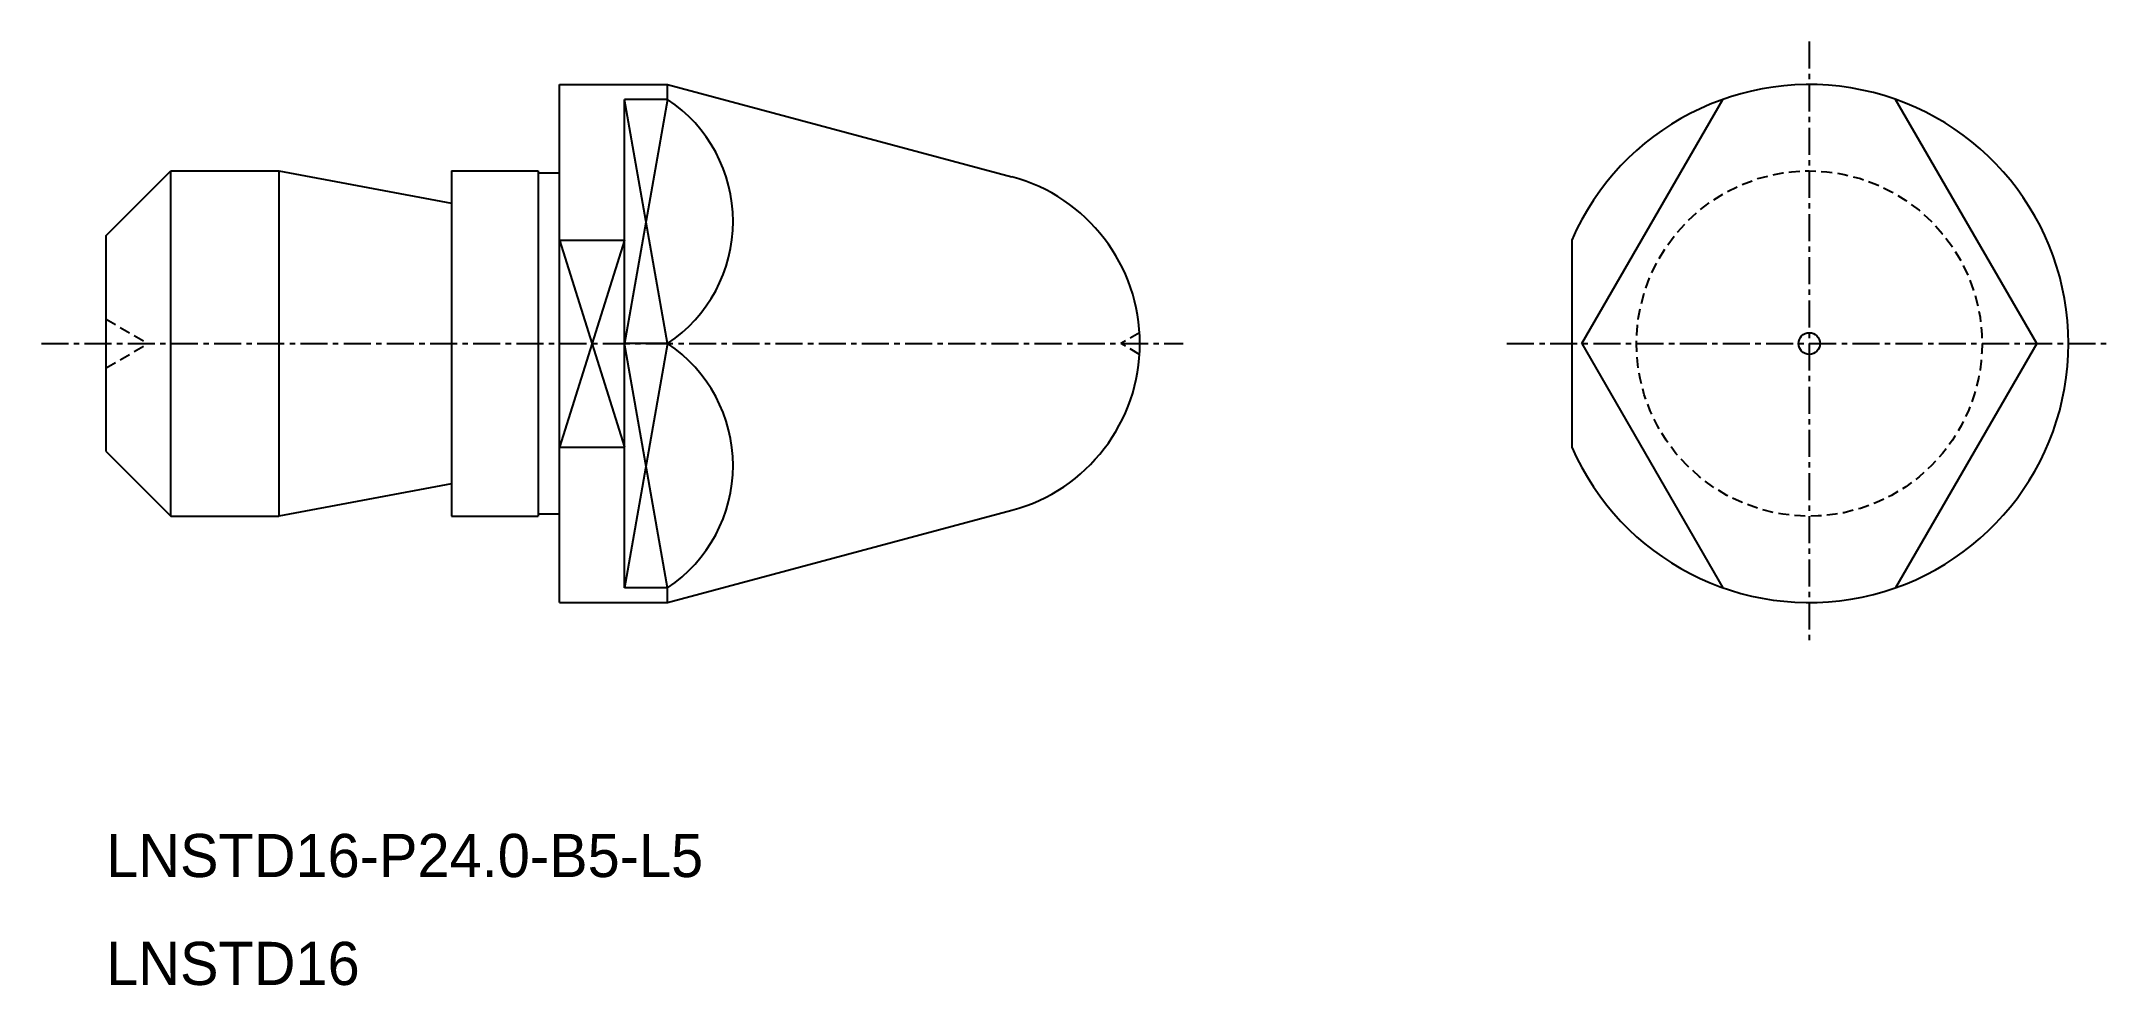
# Model space of a CAD drawing. Extents: x -1748.8 to -1652.9, y -827.4 to -783.7.
import ezdxf

# ---------------------------------------------------------------- set-up
doc = ezdxf.new("R2010")
doc.units = 0
doc.linetypes.add('CENTER', pattern=[2, 1.25, -0.25, 0.25, -0.25])
doc.linetypes.add('DASHED', pattern=[0.75, 0.5, -0.25])
doc.layers.get('0').update_dxf_attribs({"linetype": 'CONTINUOUS'})
doc.layers.add('CENTER', color=1, linetype='CENTER')

msp = doc.modelspace()

# ---------------------------------------------------------------- linework, layer by layer
at = {"color": 7, "linetype": 'CONTINUOUS'}
for p, q in [((-1724.788, -809.66), (-1724.788, -785.66)), ((-1724.788, -785.66), (-1719.788, -785.66)), ((-1719.788, -786.346), (-1719.788, -785.66)), ((-1719.788, -786.346), (-1719.788, -785.66)), ((-1719.788, -785.66), (-1703.842, -789.932)), ((-1721.788, -808.974), (-1721.788, -786.346)), ((-1745.788, -792.66), (-1742.788, -789.66)), ((-1742.788, -789.66), (-1737.788, -789.66)), ((-1737.788, -789.66), (-1729.788, -791.16)), ((-1737.788, -789.66), (-1737.788, -805.66)), ((-1729.788, -789.66), (-1725.788, -789.66)), ((-1729.788, -789.66), (-1729.788, -805.66)), ((-1725.788, -789.66), (-1725.788, -805.66)), ((-1724.788, -789.76), (-1725.788, -789.76)), ((-1745.788, -802.66), (-1745.788, -792.66)), ((-1724.788, -792.864), (-1721.788, -792.864)), ((-1724.788, -802.456), (-1721.788, -802.456)), ((-1745.788, -802.66), (-1742.788, -805.66)), ((-1729.788, -804.16), (-1737.788, -805.66)), ((-1742.788, -805.66), (-1737.788, -805.66)), ((-1729.788, -805.66), (-1725.788, -805.66)), ((-1724.788, -805.56), (-1725.788, -805.56)), ((-1719.788, -809.66), (-1703.842, -805.387)), ((-1719.788, -809.66), (-1719.788, -808.974)), ((-1719.788, -809.66), (-1719.788, -808.974)), ((-1724.788, -809.66), (-1719.788, -809.66))]:
    msp.add_line(p, q, dxfattribs=at)
for p, q in [((-1719.788, -786.346), (-1721.788, -786.346)), ((-1719.788, -797.66), (-1721.788, -797.66)), ((-1719.788, -808.974), (-1721.788, -808.974))]:
    msp.add_line(p, q)
at = {"color": 3, "linetype": 'CONTINUOUS'}
for p, q in [((-1719.788, -786.346), (-1721.788, -797.66)), ((-1719.788, -797.66), (-1721.788, -786.346)), ((-1721.788, -792.864), (-1724.788, -802.456)), ((-1724.788, -792.864), (-1721.788, -802.456)), ((-1719.788, -797.66), (-1721.788, -808.974)), ((-1719.788, -808.974), (-1721.788, -797.66))]:
    msp.add_line(p, q, dxfattribs=at)
at = {"color": 3, "linetype": 'DASHED'}
for p, q in [((-1745.788, -796.535), (-1743.839, -797.66)), ((-1745.788, -798.785), (-1743.839, -797.66)), ((-1697.928, -797.16), (-1698.794, -797.66)), ((-1697.928, -798.16), (-1698.794, -797.66))]:
    msp.add_line(p, q, dxfattribs=at)
msp.add_circle((-1666.913, -797.66), 8, dxfattribs=at)
for centre in [(-1723.547, -792.003), (-1723.547, -803.317)]:
    msp.add_arc(centre, 6.792, 303.60529, 56.39471)
at = {"color": 7, "linetype": 'CONTINUOUS'}
msp.add_arc((-1705.913, -797.66), 8, 285, 75, dxfattribs=at)
at = {"layer": 'CENTER', "color": 1, "linetype": 'CENTER'}
for p, q in [((-1666.913, -783.66), (-1666.913, -811.66)), ((-1748.788, -797.66), (-1695.913, -797.66)), ((-1680.913, -797.66), (-1652.913, -797.66))]:
    msp.add_line(p, q, dxfattribs=at)
at = {"layer": 'CENTER', "color": 7, "linetype": 'CONTINUOUS'}
for p, q in [((-1677.445, -797.66), (-1670.913, -786.346)), ((-1656.381, -797.66), (-1662.913, -786.346)), ((-1742.788, -805.66), (-1742.788, -789.66)), ((-1677.913, -792.864), (-1677.913, -802.456)), ((-1677.445, -797.66), (-1670.913, -808.974)), ((-1656.381, -797.66), (-1662.913, -808.974))]:
    msp.add_line(p, q, dxfattribs=at)
msp.add_circle((-1666.913, -797.66), 0.5, dxfattribs=at)
msp.add_arc((-1666.913, -797.66), 12, 203.55646, 156.44354, dxfattribs=at)

# ---------------------------------------------------------------- texts
at = {"color": 7, "linetype": 'CONTINUOUS'}
for s, p in [('LNSTD16-P24.0-B5-L5', (-1745.788, -822.381)), ('LNSTD16', (-1745.788, -827.381))]:
    msp.add_text(s, height=2, dxfattribs=at).set_placement(p)

doc.saveas('drawing.dxf')
